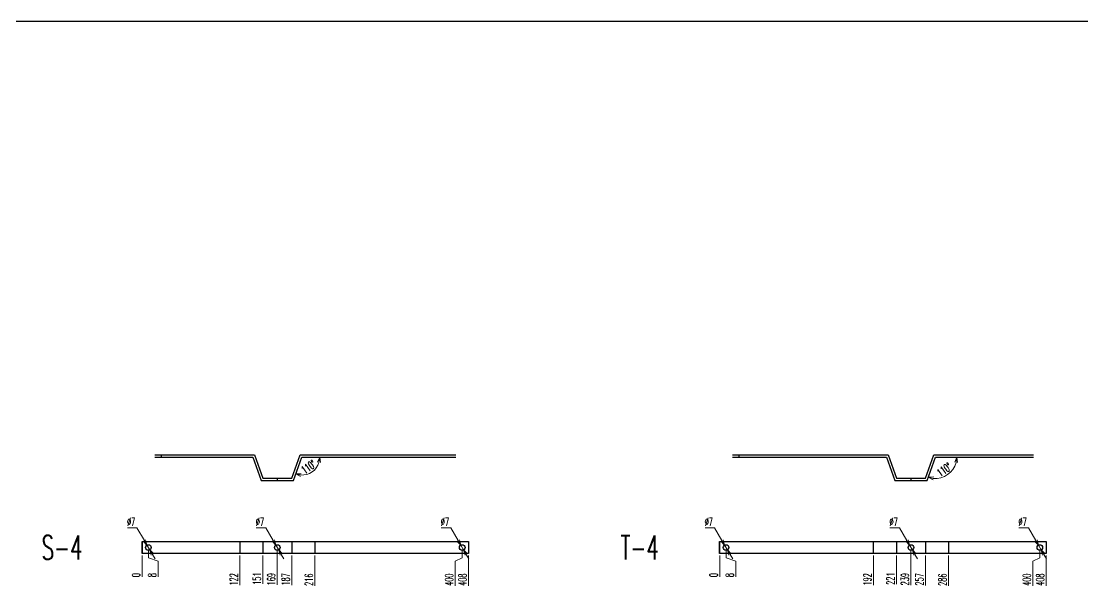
# Model space of a CAD drawing. Header units: millimetres. Extents: x 173893 to 258446, y -176540 to -123824.
# Drawn here: x 192495 to 193821, y -128718 to -128009 of the extents above; entities that cross this region are included whole.
import ezdxf
from ezdxf.enums import TextEntityAlignment as Align

# ---------------------------------------------------------------- set-up
doc = ezdxf.new("R2010")
doc.units = ezdxf.units.MM
doc.header["$LTSCALE"] = 3
doc.layers.add('@.DM. NÉT CHÍNH', color=7, linetype='Continuous')
doc.layers.add('@.VISIBLE', color=7, linetype='Continuous')
doc.styles.add('Ann_w01', font='romans.shx', dxfattribs={"width": 0.6, "bigfont": 'chineset.shx'})
doc.dimstyles.new('Dim 01_SC05', dxfattribs={"dimscale": 5, "dimtxt": 2, "dimasz": 1.3, "dimexe": 0.5, "dimexo": 0.5, "dimgap": 0.5, "dimtad": 1, "dimtoh": 1, "dimdec": 1, "dimzin": 12, "dimdsep": 46, "dimtxsty": 'Ann_w01', "dimblk": 'OPEN30', "dimcen": 1.5, "dimclrd": 6, "dimclre": 6, "dimclrt": 3, "dimadec": 1, "dimazin": 3, "dimtm": 1e-09, "dimtfac": 1, "dimtdec": 1, "dimtmove": 0, "dimatfit": 3, "dimldrblk": 'OPEN30', "dimfxl": 1, "dimtolj": 1, "dimlwd": 20, "dimlwe": 20, "dimarcsym": 0})

# ---------------------------------------------------------------- blocks, each defined once
blk = doc.blocks.new('*D1790')
at = {"layer": '@.DM. NÉT CHÍNH', "color": 6, "linetype": 'Continuous', "lineweight": 20, "transparency": 16777216}
blk.add_line((192646.3, -128676.9), (192646.3, -128703.4), dxfattribs=at)
at = {"layer": 'Defpoints', "color": 0, "linetype": 'Continuous', "transparency": 16777216}
for p in [(192646.3, -128666.9), (192646.3, -128674.4), (192646.3, -128696.9)]:
    blk.add_point(p, dxfattribs=at)
at = {"layer": '@.DM. NÉT CHÍNH', "color": 3, "linetype": 'Continuous', "transparency": 16777216, "insert": (192638.8, -128701.4), "char_height": 10, "attachment_point": 5, "rotation": 90, "style": 'Ann_w01'}
blk.add_mtext('\\A1;0', dxfattribs=at)
blk = doc.blocks.new('_Open30')
at = {"color": 0, "linetype": 'ByBlock', "lineweight": -2}
for p, q in [((-1, 0.27), (0, 0)), ((0, 0), (-1, -0.27)), ((0, 0), (-1, 0))]:
    blk.add_line(p, q, dxfattribs=at)
blk = doc.blocks.new('*D1791')
at = {"layer": '@.DM. NÉT CHÍNH', "color": 6, "linetype": 'Continuous', "lineweight": 20, "transparency": 16777216}
for p, q in [((192654.3, -128669.4), (192654.3, -128679.9)), ((192654.3, -128679.9), (192666.4, -128683.9)), ((192666.4, -128683.9), (192666.4, -128703.4))]:
    blk.add_line(p, q, dxfattribs=at)
at = {"layer": 'Defpoints', "color": 0, "linetype": 'Continuous', "transparency": 16777216}
for p in [(192646.3, -128666.9), (192654.3, -128666.9), (192666.4, -128696.9)]:
    blk.add_point(p, dxfattribs=at)
at = {"layer": '@.DM. NÉT CHÍNH', "color": 3, "linetype": 'Continuous', "transparency": 16777216, "insert": (192658.9, -128701.4), "char_height": 10, "attachment_point": 5, "rotation": 90, "style": 'Ann_w01'}
blk.add_mtext('\\A1;8', dxfattribs=at)
blk = doc.blocks.new('*D1792')
at = {"layer": '@.DM. NÉT CHÍNH', "color": 6, "linetype": 'Continuous', "lineweight": 20, "transparency": 16777216}
blk.add_line((192768.3, -128676.9), (192768.3, -128714), dxfattribs=at)
at = {"layer": 'Defpoints', "color": 0, "linetype": 'Continuous', "transparency": 16777216}
for p in [(192646.3, -128666.9), (192768.3, -128674.4), (192768.3, -128696.9)]:
    blk.add_point(p, dxfattribs=at)
at = {"layer": '@.DM. NÉT CHÍNH', "color": 3, "linetype": 'Continuous', "transparency": 16777216, "insert": (192760.8, -128706.7), "char_height": 10, "attachment_point": 5, "rotation": 90, "style": 'Ann_w01'}
blk.add_mtext('\\A1;122', dxfattribs=at)
blk = doc.blocks.new('*D1793')
at = {"layer": '@.DM. NÉT CHÍNH', "color": 6, "linetype": 'Continuous', "lineweight": 20, "transparency": 16777216}
blk.add_line((192797.3, -128676.9), (192797.3, -128712.3), dxfattribs=at)
at = {"layer": 'Defpoints', "color": 0, "linetype": 'Continuous', "transparency": 16777216}
for p in [(192646.3, -128666.9), (192797.3, -128674.4), (192797.3, -128696.9)]:
    blk.add_point(p, dxfattribs=at)
at = {"layer": '@.DM. NÉT CHÍNH', "color": 3, "linetype": 'Continuous', "transparency": 16777216, "insert": (192789.8, -128705.8), "char_height": 10, "attachment_point": 5, "rotation": 90, "style": 'Ann_w01'}
blk.add_mtext('\\A1;151', dxfattribs=at)
blk = doc.blocks.new('*D1794')
at = {"layer": '@.DM. NÉT CHÍNH', "color": 6, "linetype": 'Continuous', "lineweight": 20, "transparency": 16777216}
blk.add_line((192815.3, -128669.4), (192815.3, -128713.7), dxfattribs=at)
at = {"layer": 'Defpoints', "color": 0, "linetype": 'Continuous', "transparency": 16777216}
for p in [(192646.3, -128666.9), (192815.3, -128666.9), (192815.3, -128696.9)]:
    blk.add_point(p, dxfattribs=at)
at = {"layer": '@.DM. NÉT CHÍNH', "color": 3, "linetype": 'Continuous', "transparency": 16777216, "insert": (192807.8, -128706.5), "char_height": 10, "attachment_point": 5, "rotation": 90, "style": 'Ann_w01'}
blk.add_mtext('\\A1;169', dxfattribs=at)
blk = doc.blocks.new('*D1795')
at = {"layer": '@.DM. NÉT CHÍNH', "color": 6, "linetype": 'Continuous', "lineweight": 20, "transparency": 16777216}
blk.add_line((192833.3, -128676.9), (192833.3, -128714), dxfattribs=at)
at = {"layer": 'Defpoints', "color": 0, "linetype": 'Continuous', "transparency": 16777216}
for p in [(192646.3, -128666.9), (192833.3, -128674.4), (192833.3, -128696.9)]:
    blk.add_point(p, dxfattribs=at)
at = {"layer": '@.DM. NÉT CHÍNH', "color": 3, "linetype": 'Continuous', "transparency": 16777216, "insert": (192825.8, -128706.7), "char_height": 10, "attachment_point": 5, "rotation": 90, "style": 'Ann_w01'}
blk.add_mtext('\\A1;187', dxfattribs=at)
blk = doc.blocks.new('*D1796')
at = {"layer": '@.DM. NÉT CHÍNH', "color": 6, "linetype": 'Continuous', "lineweight": 20, "transparency": 16777216}
blk.add_line((192862.3, -128676.9), (192862.3, -128714.8), dxfattribs=at)
at = {"layer": 'Defpoints', "color": 0, "linetype": 'Continuous', "transparency": 16777216}
for p in [(192646.3, -128666.9), (192862.3, -128674.4), (192862.3, -128696.9)]:
    blk.add_point(p, dxfattribs=at)
at = {"layer": '@.DM. NÉT CHÍNH', "color": 3, "linetype": 'Continuous', "transparency": 16777216, "insert": (192854.8, -128707.1), "char_height": 10, "attachment_point": 5, "rotation": 90, "style": 'Ann_w01'}
blk.add_mtext('\\A1;216', dxfattribs=at)
blk = doc.blocks.new('*D1797')
at = {"layer": '@.DM. NÉT CHÍNH', "color": 6, "linetype": 'Continuous', "lineweight": 20, "transparency": 16777216}
for p, q in [((193046.3, -128679.9), (193037.5, -128683.9)), ((193046.3, -128669.4), (193046.3, -128679.9)), ((193037.5, -128683.9), (193037.5, -128714.8))]:
    blk.add_line(p, q, dxfattribs=at)
at = {"layer": 'Defpoints', "color": 0, "linetype": 'Continuous', "transparency": 16777216}
for p in [(192646.3, -128666.9), (193046.3, -128666.9), (193037.5, -128696.9)]:
    blk.add_point(p, dxfattribs=at)
at = {"layer": '@.DM. NÉT CHÍNH', "color": 3, "linetype": 'Continuous', "transparency": 16777216, "insert": (193030, -128707.1), "char_height": 10, "attachment_point": 5, "rotation": 90, "style": 'Ann_w01'}
blk.add_mtext('\\A1;400', dxfattribs=at)
blk = doc.blocks.new('*D1798')
at = {"layer": '@.DM. NÉT CHÍNH', "color": 6, "linetype": 'Continuous', "lineweight": 20, "transparency": 16777216}
blk.add_line((193054.3, -128676.9), (193054.3, -128714.8), dxfattribs=at)
at = {"layer": 'Defpoints', "color": 0, "linetype": 'Continuous', "transparency": 16777216}
for p in [(192646.3, -128666.9), (193054.3, -128674.4), (193054.3, -128696.9)]:
    blk.add_point(p, dxfattribs=at)
at = {"layer": '@.DM. NÉT CHÍNH', "color": 3, "linetype": 'Continuous', "transparency": 16777216, "insert": (193046.8, -128707.1), "char_height": 10, "attachment_point": 5, "rotation": 90, "style": 'Ann_w01'}
blk.add_mtext('\\A1;408', dxfattribs=at)
blk = doc.blocks.new('*D1799')
at = {"layer": '@.VISIBLE', "color": 6, "lineweight": 20, "transparency": 16777216}
for p, q in [((193020, -128642.2), (193031.9, -128642.2)), ((193031.9, -128642.2), (193041.3, -128658.2)), ((193048.1, -128669.9), (193044.5, -128663.8)), ((193051.3, -128675.5), (193054.6, -128681.1))]:
    blk.add_line(p, q, dxfattribs=at)
at = {"layer": 'Defpoints', "color": 0, "transparency": 16777216}
for p in [(193044.5, -128663.8), (193048.1, -128669.9)]:
    blk.add_point(p, dxfattribs=at)
at = {"layer": '@.VISIBLE', "color": 6, "lineweight": 20, "transparency": 16777216, "xscale": 6.5, "yscale": 6.5, "zscale": 6.5}
for p, rotation in [((193044.5, -128663.8), 300.2412152550431), ((193048.1, -128669.9), 120.2412152550431)]:
    blk.add_blockref('_Open30', p, dxfattribs=dict(at, rotation=rotation))
at = {"layer": '@.VISIBLE', "color": 3, "transparency": 16777216, "insert": (193024.7, -128634.7), "char_height": 10, "attachment_point": 5, "style": 'Ann_w01'}
blk.add_mtext('\\A1;∅7', dxfattribs=at)
blk = doc.blocks.new('*D1800')
at = {"layer": '@.VISIBLE', "color": 6, "lineweight": 20, "transparency": 16777216}
for p, q in [((192789, -128642.2), (192800.9, -128642.2)), ((192800.9, -128642.2), (192810.3, -128658.2)), ((192817.1, -128669.9), (192813.5, -128663.8)), ((192820.3, -128675.5), (192823.6, -128681.1))]:
    blk.add_line(p, q, dxfattribs=at)
at = {"layer": 'Defpoints', "color": 0, "transparency": 16777216}
for p in [(192813.5, -128663.8), (192817.1, -128669.9)]:
    blk.add_point(p, dxfattribs=at)
at = {"layer": '@.VISIBLE', "color": 6, "lineweight": 20, "transparency": 16777216, "xscale": 6.5, "yscale": 6.5, "zscale": 6.5}
for p, rotation in [((192813.5, -128663.8), 300.241215255403), ((192817.1, -128669.9), 120.241215255403)]:
    blk.add_blockref('_Open30', p, dxfattribs=dict(at, rotation=rotation))
at = {"layer": '@.VISIBLE', "color": 3, "transparency": 16777216, "insert": (192793.7, -128634.7), "char_height": 10, "attachment_point": 5, "style": 'Ann_w01'}
blk.add_mtext('\\A1;∅7', dxfattribs=at)
blk = doc.blocks.new('*D1801')
at = {"layer": '@.VISIBLE', "color": 6, "lineweight": 20, "transparency": 16777216}
for p, q in [((192628, -128642.2), (192639.9, -128642.2)), ((192639.9, -128642.2), (192649.3, -128658.2)), ((192656.1, -128669.9), (192652.5, -128663.8)), ((192659.3, -128675.5), (192662.6, -128681.1))]:
    blk.add_line(p, q, dxfattribs=at)
at = {"layer": 'Defpoints', "color": 0, "transparency": 16777216}
for p in [(192652.5, -128663.8), (192656.1, -128669.9)]:
    blk.add_point(p, dxfattribs=at)
at = {"layer": '@.VISIBLE', "color": 6, "lineweight": 20, "transparency": 16777216, "xscale": 6.5, "yscale": 6.5, "zscale": 6.5}
for p, rotation in [((192652.5, -128663.8), 300.2412152547515), ((192656.1, -128669.9), 120.2412152547515)]:
    blk.add_blockref('_Open30', p, dxfattribs=dict(at, rotation=rotation))
at = {"layer": '@.VISIBLE', "color": 3, "transparency": 16777216, "insert": (192632.7, -128634.7), "char_height": 10, "attachment_point": 5, "style": 'Ann_w01'}
blk.add_mtext('\\A1;∅7', dxfattribs=at)
blk = doc.blocks.new('*D1816')
at = {"layer": '@.VISIBLE', "color": 6, "lineweight": 20, "transparency": 16777216}
blk.add_line((193367.9, -128676.9), (193367.9, -128703.4), dxfattribs=at)
at = {"layer": 'Defpoints', "color": 0, "transparency": 16777216}
for p in [(193367.9, -128666.9), (193367.9, -128674.4), (193367.9, -128696.9)]:
    blk.add_point(p, dxfattribs=at)
at = {"layer": '@.VISIBLE', "color": 3, "transparency": 16777216, "insert": (193360.4, -128701.4), "char_height": 10, "attachment_point": 5, "rotation": 90, "style": 'Ann_w01'}
blk.add_mtext('\\A1;0', dxfattribs=at)
blk = doc.blocks.new('*D1814')
at = {"layer": '@.VISIBLE', "color": 6, "lineweight": 20, "transparency": 16777216}
for p, q in [((193375.9, -128669.4), (193375.9, -128679.9)), ((193375.9, -128679.9), (193387.9, -128683.9)), ((193387.9, -128683.9), (193387.9, -128703.4))]:
    blk.add_line(p, q, dxfattribs=at)
at = {"layer": 'Defpoints', "color": 0, "transparency": 16777216}
for p in [(193367.9, -128666.9), (193375.9, -128666.9), (193387.9, -128696.9)]:
    blk.add_point(p, dxfattribs=at)
at = {"layer": '@.VISIBLE', "color": 3, "transparency": 16777216, "insert": (193380.4, -128701.4), "char_height": 10, "attachment_point": 5, "rotation": 90, "style": 'Ann_w01'}
blk.add_mtext('\\A1;8', dxfattribs=at)
blk = doc.blocks.new('*D1817')
at = {"layer": '@.VISIBLE', "color": 6, "lineweight": 20, "transparency": 16777216}
blk.add_line((193559.9, -128676.9), (193559.9, -128714), dxfattribs=at)
at = {"layer": 'Defpoints', "color": 0, "transparency": 16777216}
for p in [(193367.9, -128666.9), (193559.9, -128674.4), (193559.9, -128696.9)]:
    blk.add_point(p, dxfattribs=at)
at = {"layer": '@.VISIBLE', "color": 3, "transparency": 16777216, "insert": (193552.4, -128706.7), "char_height": 10, "attachment_point": 5, "rotation": 90, "style": 'Ann_w01'}
blk.add_mtext('\\A1;192', dxfattribs=at)
blk = doc.blocks.new('*D1818')
at = {"layer": '@.VISIBLE', "color": 6, "lineweight": 20, "transparency": 16777216}
blk.add_line((193588.9, -128676.9), (193588.9, -128712.7), dxfattribs=at)
at = {"layer": 'Defpoints', "color": 0, "transparency": 16777216}
for p in [(193367.9, -128666.9), (193588.9, -128674.4), (193588.9, -128696.5)]:
    blk.add_point(p, dxfattribs=at)
at = {"layer": '@.VISIBLE', "color": 3, "transparency": 16777216, "insert": (193581.4, -128705.8), "char_height": 10, "attachment_point": 5, "rotation": 90, "style": 'Ann_w01'}
blk.add_mtext('\\A1;221', dxfattribs=at)
blk = doc.blocks.new('*D1819')
at = {"layer": '@.VISIBLE', "color": 6, "lineweight": 20, "transparency": 16777216}
blk.add_line((193606.9, -128669.4), (193606.9, -128714.1), dxfattribs=at)
at = {"layer": 'Defpoints', "color": 0, "transparency": 16777216}
for p in [(193367.9, -128666.9), (193606.9, -128666.9), (193606.9, -128696.5)]:
    blk.add_point(p, dxfattribs=at)
at = {"layer": '@.VISIBLE', "color": 3, "transparency": 16777216, "insert": (193599.4, -128706.5), "char_height": 10, "attachment_point": 5, "rotation": 90, "style": 'Ann_w01'}
blk.add_mtext('\\A1;239', dxfattribs=at)
blk = doc.blocks.new('*D1820')
at = {"layer": '@.VISIBLE', "color": 6, "lineweight": 20, "transparency": 16777216}
blk.add_line((193624.9, -128676.9), (193624.9, -128714.4), dxfattribs=at)
at = {"layer": 'Defpoints', "color": 0, "transparency": 16777216}
for p in [(193367.9, -128666.9), (193624.9, -128674.4), (193624.9, -128696.5)]:
    blk.add_point(p, dxfattribs=at)
at = {"layer": '@.VISIBLE', "color": 3, "transparency": 16777216, "insert": (193617.4, -128706.7), "char_height": 10, "attachment_point": 5, "rotation": 90, "style": 'Ann_w01'}
blk.add_mtext('\\A1;257', dxfattribs=at)
blk = doc.blocks.new('*D1821')
at = {"layer": '@.VISIBLE', "color": 6, "lineweight": 20, "transparency": 16777216}
blk.add_line((193653.9, -128676.9), (193653.9, -128714.8), dxfattribs=at)
at = {"layer": 'Defpoints', "color": 0, "transparency": 16777216}
for p in [(193367.9, -128666.9), (193653.9, -128674.4), (193653.9, -128696.9)]:
    blk.add_point(p, dxfattribs=at)
at = {"layer": '@.VISIBLE', "color": 3, "transparency": 16777216, "insert": (193646.4, -128707.1), "char_height": 10, "attachment_point": 5, "rotation": 90, "style": 'Ann_w01'}
blk.add_mtext('\\A1;286', dxfattribs=at)
blk = doc.blocks.new('*D1815')
at = {"layer": '@.VISIBLE', "color": 6, "lineweight": 20, "transparency": 16777216}
for p, q in [((193767.9, -128679.9), (193759.1, -128683.9)), ((193767.9, -128669.4), (193767.9, -128679.9)), ((193759.1, -128683.9), (193759.1, -128714.8))]:
    blk.add_line(p, q, dxfattribs=at)
at = {"layer": 'Defpoints', "color": 0, "transparency": 16777216}
for p in [(193367.9, -128666.9), (193767.9, -128666.9), (193759.1, -128696.9)]:
    blk.add_point(p, dxfattribs=at)
at = {"layer": '@.VISIBLE', "color": 3, "transparency": 16777216, "insert": (193751.6, -128707.1), "char_height": 10, "attachment_point": 5, "rotation": 90, "style": 'Ann_w01'}
blk.add_mtext('\\A1;400', dxfattribs=at)
blk = doc.blocks.new('*D1822')
at = {"layer": '@.VISIBLE', "color": 6, "lineweight": 20, "transparency": 16777216}
blk.add_line((193775.9, -128676.9), (193775.9, -128714.8), dxfattribs=at)
at = {"layer": 'Defpoints', "color": 0, "transparency": 16777216}
for p in [(193367.9, -128666.9), (193775.9, -128674.4), (193775.9, -128696.9)]:
    blk.add_point(p, dxfattribs=at)
at = {"layer": '@.VISIBLE', "color": 3, "transparency": 16777216, "insert": (193768.4, -128707.1), "char_height": 10, "attachment_point": 5, "rotation": 90, "style": 'Ann_w01'}
blk.add_mtext('\\A1;408', dxfattribs=at)
blk = doc.blocks.new('*D1823')
at = {"layer": '@.VISIBLE', "color": 6, "lineweight": 20, "transparency": 16777216}
for p, q in [((193741.6, -128642.2), (193753.5, -128642.2)), ((193753.5, -128642.2), (193762.8, -128658.2)), ((193769.6, -128669.9), (193766.1, -128663.8)), ((193772.9, -128675.5), (193776.2, -128681.1))]:
    blk.add_line(p, q, dxfattribs=at)
at = {"layer": 'Defpoints', "color": 0, "transparency": 16777216}
for p in [(193766.1, -128663.8), (193769.6, -128669.9)]:
    blk.add_point(p, dxfattribs=at)
at = {"layer": '@.VISIBLE', "color": 6, "lineweight": 20, "transparency": 16777216, "xscale": 6.5, "yscale": 6.5, "zscale": 6.5}
for p, rotation in [((193766.1, -128663.8), 300.2412152554888), ((193769.6, -128669.9), 120.2412152554888)]:
    blk.add_blockref('_Open30', p, dxfattribs=dict(at, rotation=rotation))
at = {"layer": '@.VISIBLE', "color": 3, "transparency": 16777216, "insert": (193746.3, -128634.7), "char_height": 10, "attachment_point": 5, "style": 'Ann_w01'}
blk.add_mtext('\\A1;∅7', dxfattribs=at)
blk = doc.blocks.new('*D1824')
at = {"layer": '@.VISIBLE', "color": 6, "lineweight": 20, "transparency": 16777216}
for p, q in [((193580.6, -128642.2), (193592.5, -128642.2)), ((193592.5, -128642.2), (193601.8, -128658.2)), ((193608.6, -128669.9), (193605.1, -128663.8)), ((193611.9, -128675.5), (193615.2, -128681.1))]:
    blk.add_line(p, q, dxfattribs=at)
at = {"layer": 'Defpoints', "color": 0, "transparency": 16777216}
for p in [(193605.1, -128663.8), (193608.6, -128669.9)]:
    blk.add_point(p, dxfattribs=at)
at = {"layer": '@.VISIBLE', "color": 6, "lineweight": 20, "transparency": 16777216, "xscale": 6.5, "yscale": 6.5, "zscale": 6.5}
for p, rotation in [((193605.1, -128663.8), 300.2412152548115), ((193608.6, -128669.9), 120.2412152548115)]:
    blk.add_blockref('_Open30', p, dxfattribs=dict(at, rotation=rotation))
at = {"layer": '@.VISIBLE', "color": 3, "transparency": 16777216, "insert": (193585.3, -128634.7), "char_height": 10, "attachment_point": 5, "style": 'Ann_w01'}
blk.add_mtext('\\A1;∅7', dxfattribs=at)
blk = doc.blocks.new('*D1825')
at = {"layer": '@.VISIBLE', "color": 6, "lineweight": 20, "transparency": 16777216}
for p, q in [((193349.6, -128642.2), (193361.5, -128642.2)), ((193361.5, -128642.2), (193370.8, -128658.2)), ((193377.6, -128669.9), (193374.1, -128663.8)), ((193380.9, -128675.5), (193384.2, -128681.1))]:
    blk.add_line(p, q, dxfattribs=at)
at = {"layer": 'Defpoints', "color": 0, "transparency": 16777216}
for p in [(193374.1, -128663.8), (193377.6, -128669.9)]:
    blk.add_point(p, dxfattribs=at)
at = {"layer": '@.VISIBLE', "color": 6, "lineweight": 20, "transparency": 16777216, "xscale": 6.5, "yscale": 6.5, "zscale": 6.5}
for p, rotation in [((193374.1, -128663.8), 300.2412152549231), ((193377.6, -128669.9), 120.2412152549231)]:
    blk.add_blockref('_Open30', p, dxfattribs=dict(at, rotation=rotation))
at = {"layer": '@.VISIBLE', "color": 3, "transparency": 16777216, "insert": (193354.3, -128634.7), "char_height": 10, "attachment_point": 5, "style": 'Ann_w01'}
blk.add_mtext('\\A1;∅7', dxfattribs=at)
blk = doc.blocks.new('*D4064')
at = {"layer": '@.DM. NÉT CHÍNH', "color": 6, "linetype": 'Continuous', "lineweight": 20, "transparency": 16777216}
blk.add_arc((192846, -128554.1), 22.3, 266.7616, 343.2384, dxfattribs=at)
at = {"layer": 'Defpoints', "color": 0, "linetype": 'Continuous', "transparency": 16777216}
for p in [(192846, -128554.1), (192846, -128554.1), (193038.3, -128554.1), (192835.4, -128583.1), (192852.4, -128575.5)]:
    blk.add_point(p, dxfattribs=at)
at = {"layer": '@.DM. NÉT CHÍNH', "color": 6, "linetype": 'Continuous', "lineweight": 20, "transparency": 16777216, "xscale": 6.5, "yscale": 6.5, "zscale": 6.5}
for p, rotation in [((192868.3, -128554.1), 81.61922139478267), ((192838.3, -128575), 168.3807786051926)]:
    blk.add_blockref('_Open30', p, dxfattribs=dict(at, rotation=rotation))
at = {"layer": '@.DM. NÉT CHÍNH', "color": 3, "linetype": 'Continuous', "transparency": 16777216, "insert": (192854.4, -128566.2), "char_height": 10, "attachment_point": 5, "rotation": 35, "style": 'Ann_w01'}
blk.add_mtext('\\A1;110°', dxfattribs=at)
blk = doc.blocks.new('*D4065')
at = {"layer": '@.DM. NÉT CHÍNH', "color": 6, "linetype": 'Continuous', "lineweight": 20, "transparency": 16777216}
blk.add_arc((193637.5, -128554.1), 26.5, 264.111, 345.889, dxfattribs=at)
at = {"layer": 'Defpoints', "color": 0, "linetype": 'Continuous', "transparency": 16777216}
for p in [(193637.5, -128554.1), (193637.5, -128554.1), (193759.8, -128554.1), (193627, -128583.1), (193645.1, -128579.4)]:
    blk.add_point(p, dxfattribs=at)
at = {"layer": '@.DM. NÉT CHÍNH', "color": 6, "linetype": 'Continuous', "lineweight": 20, "transparency": 16777216, "xscale": 6.5, "yscale": 6.5, "zscale": 6.5}
for p, rotation in [((193664, -128554.1), 82.94450961037796), ((193628.5, -128579), 167.0554903896304)]:
    blk.add_blockref('_Open30', p, dxfattribs=dict(at, rotation=rotation))
at = {"layer": '@.DM. NÉT CHÍNH', "color": 3, "linetype": 'Continuous', "transparency": 16777216, "insert": (193648.4, -128569.6), "char_height": 10, "attachment_point": 5, "rotation": 35, "style": 'Ann_w01'}
blk.add_mtext('\\A1;110°', dxfattribs=at)

msp = doc.modelspace()

# ---------------------------------------------------------------- linework, layer by layer
at = {"layer": '@.DM. NÉT CHÍNH', "linetype": 'Continuous'}
for p, q in [((191169.37, -128009.08), (195808.93, -128009.08)), ((192670.31, -128551.09), (192670.31, -128554.09)), ((192815.3, -128580.09), (192815.3, -128583.09))]:
    msp.add_line(p, q, dxfattribs=at)
at = {"layer": '@.VISIBLE', "color": 4}
for p, q in [((193391.85, -128551.09), (193391.85, -128554.09)), ((193606.85, -128580.09), (193606.85, -128583.09)), ((193367.85, -128659.35), (193367.85, -128674.35))]:
    msp.add_line(p, q, dxfattribs=at)
at = {"layer": '@.VISIBLE', "color": 2}
msp.add_line((192646.3, -128659.35), (192646.3, -128674.35), dxfattribs=at)
for points in [[(192662.31, -128551.09), (192786.75, -128551.09), (192797.3, -128580.09), (192833.3, -128580.09), (192843.86, -128551.09), (193038.3, -128551.09)], [(192662.31, -128554.09), (192784.65, -128554.09), (192795.2, -128583.09), (192835.4, -128583.09), (192845.96, -128554.09), (193038.3, -128554.09)]]:
    msp.add_lwpolyline(points, dxfattribs=at)
at = {"layer": '@.VISIBLE', "color": 4}
for points in [[(193383.85, -128551.09), (193578.3, -128551.09), (193588.85, -128580.09), (193624.85, -128580.09), (193635.41, -128551.09), (193759.85, -128551.09)], [(193383.85, -128554.09), (193576.19, -128554.09), (193586.75, -128583.09), (193626.95, -128583.09), (193637.51, -128554.09), (193759.85, -128554.09)]]:
    msp.add_lwpolyline(points, dxfattribs=at)
at = {"layer": '@.VISIBLE', "color": 2}
for points in [[(192646.3, -128659.35), (192768.3, -128659.35), (192768.3, -128674.35), (192646.3, -128674.35)], [(192646.3, -128659.35), (192797.3, -128659.35), (192797.3, -128674.35), (192646.3, -128674.35)], [(192646.3, -128659.35), (192833.3, -128659.35), (192833.3, -128674.35), (192646.3, -128674.35)], [(192646.3, -128659.35), (192862.3, -128659.35), (192862.3, -128674.35), (192646.3, -128674.35)], [(192646.3, -128659.35), (193054.3, -128659.35), (193054.3, -128674.35), (192646.3, -128674.35)]]:
    msp.add_lwpolyline(points, close=True, dxfattribs=at)
at = {"layer": '@.VISIBLE', "color": 4}
for points in [[(193367.85, -128659.35), (193559.85, -128659.35), (193559.85, -128674.35), (193367.85, -128674.35)], [(193367.85, -128659.35), (193588.85, -128659.35), (193588.85, -128674.35), (193367.85, -128674.35)], [(193367.85, -128659.35), (193624.85, -128659.35), (193624.85, -128674.35), (193367.85, -128674.35)], [(193367.85, -128659.35), (193653.85, -128659.35), (193653.85, -128674.35), (193367.85, -128674.35)], [(193367.85, -128659.35), (193775.85, -128659.35), (193775.85, -128674.35), (193367.85, -128674.35)]]:
    msp.add_lwpolyline(points, close=True, dxfattribs=at)
at = {"layer": '@.VISIBLE', "color": 2}
for centre in [(192654.3, -128666.85), (192815.3, -128666.85), (193046.3, -128666.85)]:
    msp.add_circle(centre, 3.5, dxfattribs=at)
at = {"layer": '@.VISIBLE', "color": 4}
for centre in [(193375.85, -128666.85), (193606.85, -128666.85), (193767.85, -128666.85)]:
    msp.add_circle(centre, 3.5, dxfattribs=at)

# ---------------------------------------------------------------- texts
at = {"style": 'Ann_w01', "width": 0.6}
for s, p in [('S-4', (192546.3, -128666.85)), ('T-4', (193267.85, -128666.85))]:
    msp.add_text(s, height=30, dxfattribs=at).set_placement(p, align=Align.MIDDLE_CENTER)

# ---------------------------------------------------------------- dimensions: what is measured, and where the dimension line sits
at = {"layer": '@.DM. NÉT CHÍNH', "linetype": 'Continuous'}
for base, line1, line2, picture, middle in [((192852.35, -128575.46), ((192845.96, -128554.09), (193038.3, -128554.09)), ((192835.4, -128583.09), (192845.96, -128554.09)), '*D4064', (192854.45, -128566.22)), ((193645.09, -128579.44), ((193637.51, -128554.09), (193759.85, -128554.09)), ((193626.95, -128583.09), (193637.51, -128554.09)), '*D4065', (193648.38, -128569.62))]:
    dim = msp.add_angular_dim_2l(base=base, line1=line1, line2=line2, dimstyle='Dim 01_SC05', dxfattribs=at)
    dim.commit()
    dim.dimension.update_dxf_attribs({"geometry": picture, "text_midpoint": middle})
for feature_location, offset, origin, picture, middle in [((192646.30352438, -128674.35299586), (0, -22.54441341), (192646.30352438, -128666.85299586), '*D1790', (192638.80352438, -128701.39740927)), ((192654.3, -128666.85), (12.07, -30.04), (192646.3, -128666.85), '*D1791', (192658.87, -128701.4)), ((192768.3, -128674.35), (0, -22.54), (192646.3, -128666.85), '*D1792', (192760.8, -128706.68)), ((192797.3, -128674.35), (0, -22.54), (192646.3, -128666.85), '*D1793', (192789.8, -128705.83)), ((192815.3, -128666.85), (0, -30.04), (192646.3, -128666.85), '*D1794', (192807.8, -128706.54)), ((192833.3, -128674.35), (0, -22.54), (192646.3, -128666.85), '*D1795', (192825.8, -128706.68)), ((192862.3, -128674.35), (0, -22.54), (192646.3, -128666.85), '*D1796', (192854.8, -128707.11)), ((193046.3, -128666.85), (-8.8, -30.04), (192646.3, -128666.85), '*D1797', (193030.01, -128707.11)), ((193054.3, -128674.35), (0, -22.54), (192646.3, -128666.85), '*D1798', (193046.8, -128707.11))]:
    dim = msp.add_ordinate_dim(feature_location=feature_location, offset=offset, dtype=1, origin=origin, dimstyle='Dim 01_SC05', dxfattribs=at)
    dim.commit()
    dim.dimension.update_dxf_attribs({"geometry": picture, "text_midpoint": middle})
at = {"layer": '@.VISIBLE', "color": 2}
for p1, p2, picture, middle in [((192656.07, -128669.88), (192652.54, -128663.83), '*D1801', (192632.74, -128642.23)), ((192817.07, -128669.88), (192813.54, -128663.83), '*D1800', (192793.74, -128642.23)), ((193048.07, -128669.88), (193044.54, -128663.83), '*D1799', (193024.74, -128642.23))]:
    dim = msp.add_diameter_dim_2p(p1=p1, p2=p2, dimstyle='Dim 01_SC05', dxfattribs=at)
    dim.commit()
    dim.dimension.update_dxf_attribs({"geometry": picture, "text_midpoint": middle, "dimtype": 163})
at = {"layer": '@.VISIBLE', "color": 4}
for p1, p2, picture, middle in [((193377.61, -128669.88), (193374.09, -128663.83), '*D1825', (193354.28, -128642.23)), ((193608.61, -128669.88), (193605.09, -128663.83), '*D1824', (193585.28, -128642.23)), ((193769.61, -128669.88), (193766.09, -128663.83), '*D1823', (193746.28, -128642.23))]:
    dim = msp.add_diameter_dim_2p(p1=p1, p2=p2, dimstyle='Dim 01_SC05', dxfattribs=at)
    dim.commit()
    dim.dimension.update_dxf_attribs({"geometry": picture, "text_midpoint": middle, "dimtype": 163})
for feature_location, offset, origin, picture, middle in [((193367.85053178, -128674.35299586), (0, -22.54441341), (193367.85053178, -128666.85299586), '*D1816', (193360.35053178, -128701.39740927)), ((193375.85, -128666.85), (12.07, -30.04), (193367.85, -128666.85), '*D1814', (193380.42, -128701.4)), ((193559.85, -128674.35), (0, -22.54), (193367.85, -128666.85), '*D1817', (193552.35, -128706.68)), ((193588.85, -128674.35), (0, -22.12), (193367.85, -128666.85), '*D1818', (193581.35, -128705.83)), ((193606.85, -128666.85), (0, -29.62), (193367.85, -128666.85), '*D1819', (193599.35, -128706.54)), ((193624.85, -128674.35), (0, -22.12), (193367.85, -128666.85), '*D1820', (193617.35, -128706.68)), ((193653.85, -128674.35), (0, -22.54), (193367.85, -128666.85), '*D1821', (193646.35, -128707.11)), ((193767.85, -128666.85), (-8.8, -30.04), (193367.85, -128666.85), '*D1815', (193751.55, -128707.11)), ((193775.85, -128674.35), (0, -22.54), (193367.85, -128666.85), '*D1822', (193768.35, -128707.11))]:
    dim = msp.add_ordinate_dim(feature_location=feature_location, offset=offset, dtype=1, origin=origin, dimstyle='Dim 01_SC05', dxfattribs=at)
    dim.commit()
    dim.dimension.update_dxf_attribs({"geometry": picture, "text_midpoint": middle})

doc.saveas('drawing.dxf')
